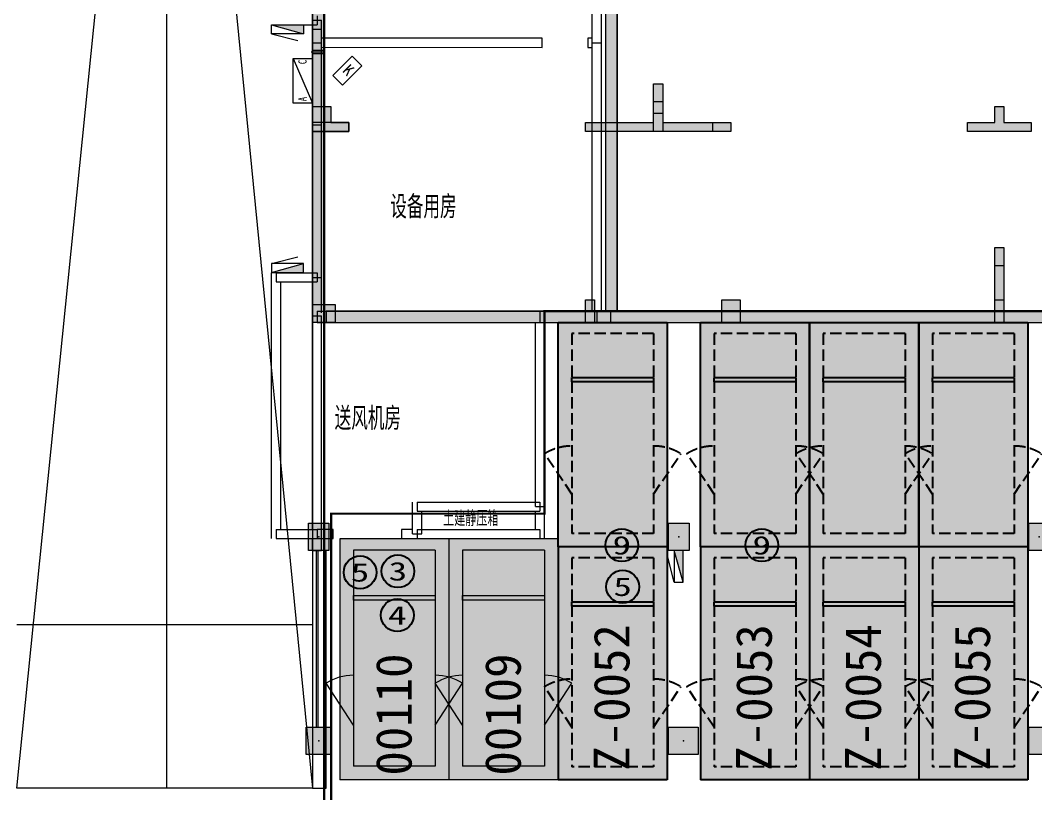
# Model space of a CAD drawing. Extents: x -264757 to 1033689, y 4049843 to 4347093.
# Drawn here: x -24865 to -2539, y 4234309 to 4251308 of the extents above; entities that cross this region are included whole.
import ezdxf
from ezdxf.enums import TextEntityAlignment as Align

# ---------------------------------------------------------------- set-up
doc = ezdxf.new("R2010")
doc.units = 0
doc.header["$LTSCALE"] = 1000
doc.header["$MEASUREMENT"] = 0
doc.linetypes.add('AX-01DK-PB01$1$A-001-车位参照B1$0$A-001-车位参照B1$0$A-001-车位参照B1$0$A-H4-001-基本图形$0$A-001-车位B1$0$DASH', pattern=[0.35, 0.25, -0.1])
doc.linetypes.add('DASH', pattern=[0.35, 0.25, -0.1])
for name, color, linetype in [('不利因素1-紧邻消火栓', 7, 'Continuous'), ('不利因素3-紧邻房间出入口', 7, 'Continuous'), ('不利因素4-紧邻行车坡道', 7, 'Continuous'), ('不利因素5-单面靠墙', 7, 'Continuous'), ('子母车位', 7, 'Continuous'), ('普通车位', 7, 'Continuous')]:
    doc.layers.add(name, color=color, linetype=linetype)
doc.layers.add('无关图层', color=8, linetype='Continuous', lineweight=0)
doc.layers.add('车位归属楼栋范围线', color=7, linetype='Continuous', true_color=0x19e6c7)
doc.styles.add('AX-01DK-PB01$0$AX-03-PP01-WALL$0$-黑体', font='simhei.ttf', dxfattribs={"width": 0.8})
doc.styles.add('AX-01DK-PB01$0$AX-03-PP01-WALL$0$DIM_FONT', font='simhei.ttf', dxfattribs={"width": 0.8})
doc.styles.add('AX-01DK-PB01$1$AX-001DK-01-PB01-02$0$Standard', font='gbenor.shx', dxfattribs={"bigfont": 'gbcbig.shx'})
doc.styles.add('AX-ACK-BIANH1$0$黑体', font='simhei.ttf')
doc.styles.add('SX-ACK-PB01-WNC-ALL$0$黑体', font='simhei.ttf')
doc.styles.add('黑体', font='simhei.ttf')
pattern_1 = [(50, (0.18, -50), (358.630091, -31.376067), [37.5, -412.5]), (355, (0.18, -50), (-69.375667, 376.096067), [30, -330]), (100.4514, (30.07, -52.6), (289.25469, 344.71977), [31.870095, -350.571056]), (46.1842, (0.2, 50), (533.620524, -82.759507), [56.25, -618.75]), (96.6356, (44.65, 43.1), (467.33135, 487.058935), [47.805144, -525.8565]), (351.1842, (0.2, 50), (467.33097, 487.0593), [45, -495]), (21, (50.18, 25), (298.453526, -201.309445), [37.5, -412.5]), (326, (50.18, 25), (121.657666, 362.575023), [30, -330]), (71.4514, (75.05, 8.23), (420.111314, 161.265248), [31.870095, -350.571056]), (37.5, (0.18, -49.99), (6.0799277, 166.446927), [0, -326, 0, -335, 0, -331.25]), (7.5, (0.18, -50), (131.534769, 197.205856), [0, -191, 0, -318.5, 0, -126.25]), (327.5, (-111.32, -49.99), (266.911218, -11.277436), [0, -125, 0, -390, 0, -517.5]), (317.5, (-161.32, -50), (291.593085, 50.052491), [0, -162.5, 0, -259, 0, -367.5]), (45, (0.18, -50), (-176.776695, 176.776695), [])]

# ---------------------------------------------------------------- blocks, each defined once
blk = doc.blocks.new('20200722.21175556')
at = {"layer": '不利因素1-紧邻消火栓', "true_color": 0x3c6a45}
h = blk.add_hatch(color=97, dxfattribs=at)
h.dxf.hatch_style = 1
edge = h.paths.add_edge_path()
edge.add_arc((360, 360), 360, 0, 360)
at = {"layer": '不利因素1-紧邻消火栓'}
blk.add_circle((360, 360), 360, dxfattribs=at)
at = {"layer": '不利因素1-紧邻消火栓', "style": '黑体', "width": 1.390625}
blk.add_text('9', height=407, dxfattribs=at).set_placement((156, 156), (564, 156), align=Align.FIT)
blk = doc.blocks.new('SX-ACK-PB01-WNC-ALL$0$20200722.21182536')
at = {"layer": '不利因素3-紧邻房间出入口', "true_color": 0xe4d218}
h = blk.add_hatch(color=52, dxfattribs=at)
h.dxf.hatch_style = 1
edge = h.paths.add_edge_path()
edge.add_arc((360, 360), 360, 0, 360)
at = {"layer": '不利因素3-紧邻房间出入口'}
blk.add_circle((360, 360), 360, dxfattribs=at)
at = {"layer": '不利因素3-紧邻房间出入口', "style": 'SX-ACK-PB01-WNC-ALL$0$黑体', "width": 1.390625}
blk.add_text('3', height=407, dxfattribs=at).set_placement((156, 156), (564, 156), align=Align.FIT)
blk = doc.blocks.new('20200722.21182971')
at = {"layer": '不利因素4-紧邻行车坡道', "true_color": 0x9591ce}
h = blk.add_hatch(color=193, dxfattribs=at)
h.dxf.hatch_style = 1
edge = h.paths.add_edge_path()
edge.add_arc((360, 360), 360, 0, 360)
at = {"layer": '不利因素4-紧邻行车坡道'}
blk.add_circle((360, 360), 360, dxfattribs=at)
at = {"layer": '不利因素4-紧邻行车坡道', "style": '黑体', "width": 1.390625}
blk.add_text('4', height=407, dxfattribs=at).set_placement((156, 156), (564, 156), align=Align.FIT)
blk = doc.blocks.new('SX-ACK-PB01-WNC-ALL$0$20200722.21183209')
at = {"layer": '不利因素5-单面靠墙', "true_color": 0x6d711d}
h = blk.add_hatch(color=66, dxfattribs=at)
h.dxf.hatch_style = 1
edge = h.paths.add_edge_path()
edge.add_arc((360, 360), 360, 0, 360)
at = {"layer": '不利因素5-单面靠墙'}
blk.add_circle((360, 360), 360, dxfattribs=at)
at = {"layer": '不利因素5-单面靠墙', "style": 'SX-ACK-PB01-WNC-ALL$0$黑体', "width": 1.390625}
blk.add_text('5', height=407, dxfattribs=at).set_placement((156, 156), (564, 156), align=Align.FIT)
blk = doc.blocks.new('SX-CK-PB001-WNC$1$20211103.13313578')
at = {"layer": '无关图层'}
h = blk.add_hatch(color=256, dxfattribs=at)
h.dxf.hatch_style = 1
h.paths.add_polyline_path([(0, 600), (450, 600), (450, 0), (0, 0)])
blk.add_lwpolyline([(0, 600), (450, 600), (450, 0), (0, 0)], close=True, dxfattribs=at)
blk.add_point((225, 300), dxfattribs=at)
blk = doc.blocks.new('PX-03CK-XHS$1$$TWTSYS$00000508')
at = {"layer": '无关图层'}
for p, q in [((-0.5, 0.5), (0.324, 1.224)), ((-0.5, 0.5), (-0.5, -0.5)), ((-0.5, -0.5), (0.5, 0.5)), ((0.5, 0.5), (-0.5, 0.5)), ((0.5, -0.5), (0.5, 0.5)), ((-0.5, -0.5), (0.5, -0.5))]:
    blk.add_line(p, q, dxfattribs=at)
blk.add_solid([(0.5, -0.5), (0.5, 0.5), (-0.5, -0.5)], dxfattribs=at)
blk = doc.blocks.new('A$C7e5eb487')
at = {"layer": '普通车位', "true_color": 0xf18f8e}
h = blk.add_hatch(color=11, dxfattribs=at)
h.dxf.hatch_style = 1
h.paths.add_polyline_path([(2400, 0), (2400, -5300), (0, -5300), (0, 0)])
blk = doc.blocks.new('A$C741380cb')
at = {"layer": '子母车位', "true_color": 0x0617f9}
h = blk.add_hatch(color=5, dxfattribs=at)
h.dxf.hatch_style = 1
h.paths.add_polyline_path([(2400, 0), (2400, -10400), (0, -10400), (0, 0)])
blk = doc.blocks.new('*E171')
at = {"layer": '子母车位', "rotation": 179.9996583709065}
blk.add_blockref('A$C741380cb', (332418, -488671), dxfattribs=at)
blk = doc.blocks.new('*E176')
at = {"layer": '子母车位', "rotation": 179.9996583709065}
blk.add_blockref('A$C741380cb', (332418, -488671), dxfattribs=at)
blk = doc.blocks.new('*E177')
at = {"layer": '子母车位', "rotation": 179.9996583709065}
blk.add_blockref('A$C741380cb', (332418, -488671), dxfattribs=at)
blk = doc.blocks.new('*E178')
at = {"layer": '子母车位', "rotation": 179.9996583709065}
blk.add_blockref('A$C741380cb', (332418, -488671), dxfattribs=at)

msp = doc.modelspace()

# ---------------------------------------------------------------- hatches: boundary and pattern name
at = {"layer": '无关图层'}
h = msp.add_hatch(dxfattribs=at)
h.set_pattern_fill('ARMORED', color=256, scale=100)
h.set_pattern_definition(pattern_1)
h.paths.add_polyline_path([(-18188.9, 4244664.1), (-18438.9, 4244664.1), (-18438.9, 4257164.1), (-18188.9, 4257164.1)])
h = msp.add_hatch(dxfattribs=at)
h.set_pattern_fill('ARMORED', color=256, scale=50)
h.set_pattern_definition([(50, (-1117697.94, 4112857.15), (358.63009, -31.37607), [37.5, -412.5]), (355, (-1117697.94, 4112857.15), (-69.37567, 376.09607), [30, -330]), (100.4514, (-1117668.05, 4112854.53), (289.25469, 344.71977), [31.8701, -350.57106]), (46.1842, (-1117697.94, 4112957.15), (533.62052, -82.7595), [56.25, -618.75]), (96.6356, (-1117653.47, 4112950.25), (467.33135, 487.05894), [47.80514, -525.8565]), (351.1842, (-1117697.94, 4112957.15), (467.33097, 487.0593), [45, -495]), (21, (-1117647.94, 4112932.15), (298.453526, -201.309445), [37.5, -412.5]), (326, (-1117647.94, 4112932.15), (121.65767, 362.57502), [30, -330]), (71.4514, (-1117623.06, 4112915.37), (420.11131, 161.26525), [31.8701, -350.57106]), (37.5, (-1117697.94, 4112857.15), (6.079928, 166.446927), [0, -326, 0, -335, 0, -331.25]), (7.5, (-1117697.94, 4112857.15), (131.53477, 197.205856), [0, -191, 0, -318.5, 0, -126.25]), (327.5, (-1117809.44, 4112857.15), (266.911218, -11.277436), [0, -125, 0, -390, 0, -517.5]), (317.5, (-1117859.44, 4112857.15), (291.593085, 50.05249), [0, -162.5, 0, -259, 0, -367.5]), (45, (-1117697.94, 4112857.15), (-176.776695, 176.776695), [])])
h.paths.add_polyline_path([(-18136.6, 4244664.1), (7461.1, 4244664.1), (7461.1, 4253114.1), (7461.1, 4256914.1), (17911.6, 4256914.1), (17911.6, 4257164.1), (7211.1, 4257164.1), (7211.1, 4253364.1), (7211.1, 4253374.8), (7211.1, 4244914.1), (-18136.6, 4244914.1)])
h = msp.add_hatch(dxfattribs=at)
h.set_pattern_fill('ARMORED', color=256, scale=100)
h.set_pattern_definition(pattern_1)
h.paths.add_polyline_path([(-4739.1, 4256914.1), (-4739.1, 4257164.1), (-7288.9, 4257164.1), (-7288.9, 4253364.1), (-11988.9, 4253364.1), (-11988.9, 4244914.1), (-11738.9, 4244914.1), (-11738.9, 4253114.1), (-7038.9, 4253114.1), (-7038.9, 4256914.1)])
h.paths.add_polyline_path([(-1639.5, 4257164.1), (-1639.5, 4256914.1), (7211.1, 4256914.1), (7211.1, 4257164.1)])
h.paths.add_polyline_path([(-2439.3, 4256914.1), (-2439.3, 4257164.1), (-4739.1, 4257164.1), (-4739.1, 4256914.1)])
for points in [[(-11872.5, 4244832.6), (-11739.1, 4244915.9), (-11739.1, 4253314.1), (-11989.1, 4253314.1), (-11989.1, 4244915.9)], [(-10938.9, 4249514.1), (-10938.9, 4249914.1), (-10738.9, 4249914.1), (-10738.9, 4249514.1)], [(-17638.9, 4248864.1), (-18438.9, 4248864.1), (-18438.9, 4249414.1), (-18038.9, 4249414.1), (-18038.9, 4249064.1), (-17638.9, 4249064.1)], [(-3238.9, 4249064.1), (-2638.9, 4249064.1), (-2638.9, 4248864.1), (-4038.9, 4248864.1), (-4038.9, 4249064.1), (-3438.9, 4249064.1), (-3438.9, 4249414.1), (-3238.9, 4249414.1)], [(-11738.9, 4248864.1), (-12438.9, 4248864.1), (-12438.9, 4249064.1), (-11738.9, 4249064.1)], [(-10938.9, 4249264.1), (-10738.9, 4249264.1), (-10738.9, 4248864.1), (-10938.9, 4248864.1)], [(-9638.9, 4249064.1), (-9238.9, 4249064.1), (-9238.9, 4248864.1), (-9638.9, 4248864.1)], [(-3438.9, 4246314.1), (-3238.9, 4246314.1), (-3238.9, 4245914.1), (-3438.9, 4245914.1)], [(-17938.9, 4244664.1), (-18438.9, 4244664.1), (-18438.9, 4245064.1), (-17938.9, 4245064.1)], [(-12438.6, 4245164.1), (-12238.6, 4245164.1), (-12238.6, 4244664.1), (-12438.6, 4244664.1)], [(-9438.9, 4245164.1), (-9038.9, 4245164.1), (-9038.9, 4244664.1), (-9438.9, 4244664.1)], [(-3438.9, 4245164.1), (-3238.9, 4245164.1), (-3238.9, 4244664.1), (-3438.9, 4244664.1)], [(-18339.5, 4244666.6), (-13439.7, 4244666.1), (-13439.7, 4244916.1), (-18339.5, 4244916.6)], [(-13439.7, 4244666.1), (-12189.1, 4244665.9), (-12189.1, 4244915.9), (-13439.7, 4244916.1)], [(-12189.1, 4244665.9), (-11889.1, 4244665.9), (-11889.1, 4244915.9), (-12189.1, 4244915.9)], [(-11889.1, 4244665.9), (7360.9, 4244663.8), (7360.9, 4244913.8), (-11889.1, 4244915.9)]]:
    msp.add_hatch(color=256, dxfattribs=at).paths.add_polyline_path(points)
h = msp.add_hatch(color=256, dxfattribs=at)
h.dxf.hatch_style = 1
h.paths.add_polyline_path([(-12438.9, 4249064.1), (-10938.9, 4249064.1), (-10938.9, 4249914.1), (-10738.9, 4249914.1), (-10738.9, 4249064.1), (-9238.9, 4249064.1), (-9238.9, 4248864.1), (-12438.9, 4248864.1)])
h = msp.add_hatch(color=256, dxfattribs=at)
h.dxf.hatch_style = 1
h.paths.add_polyline_path([(-4038.9, 4249064.1), (-3438.9, 4249064.1), (-3438.9, 4249414.1), (-3238.9, 4249414.1), (-3238.9, 4249064.1), (-2638.9, 4249064.1), (-2638.9, 4248864.1), (-4038.9, 4248864.1)])
h = msp.add_hatch(color=256, dxfattribs=at)
h.dxf.hatch_style = 1
h.paths.add_polyline_path([(-17638.9, 4249064.1), (-18438.9, 4249064.1), (-18438.9, 4248864.1), (-17638.9, 4248864.1)])
h = msp.add_hatch(color=256, dxfattribs=at)
h.dxf.hatch_style = 1
h.paths.add_polyline_path([(-3438.9, 4244864.1), (-3438.9, 4246314.1), (-3238.9, 4246314.1), (-3238.9, 4244864.1), (-3238.9, 4244664.1), (-3438.9, 4244664.1)])
h = msp.add_hatch(color=256, dxfattribs=at)
h.dxf.hatch_style = 1
h.paths.add_polyline_path([(-18579.6, 4235768.2), (-18029.6, 4235768.2), (-18029.6, 4235168.2), (-18579.6, 4235168.2)])
h = msp.add_hatch(color=256, dxfattribs=at)
h.dxf.hatch_style = 1
h.paths.add_polyline_path([(-10609.6, 4235768), (-9959.6, 4235768), (-9959.6, 4235168), (-10609.6, 4235168)])
h = msp.add_hatch(color=256, dxfattribs=at)
h.dxf.hatch_style = 1
h.paths.add_polyline_path([(-2689.6, 4235768), (-2139.6, 4235768), (-2139.6, 4235168), (-2689.6, 4235168)])

# ---------------------------------------------------------------- linework, layer by layer
at = {"layer": '子母车位', "color": 83}
for p, q in [((-13039.7, 4244664.6, 0), (-10639.7, 4244664.6, 0)), ((-13039.7, 4239735.6, 0), (-13039.7, 4244664.6, 0)), ((-10639.7, 4244664.6, 0), (-10639.7, 4239735.6, 0)), ((-9910.7, 4239735.4), (-9910.6, 4244664.4)), ((-9910.6, 4244664.4), (-7510.6, 4244664.4)), ((-7510.6, 4244664.4), (-7510.7, 4239735.4)), ((-7510.7, 4239735.4), (-7510.6, 4244664.4)), ((-7510.6, 4244664.4), (-5110.6, 4244664.4)), ((-5110.6, 4244664.4), (-5110.7, 4239735.4)), ((-5110.7, 4239735.4, 0), (-5110.6, 4244664.4, 0)), ((-5110.6, 4244664.4, 0), (-2710.6, 4244664.4, 0)), ((-2710.6, 4244664.4, 0), (-2710.7, 4239735.4, 0)), ((-13039.7, 4239735.6, 0), (-13039.7, 4234613.3, 0)), ((-10639.7, 4239735.6, 0), (-13039.7, 4239735.6, 0)), ((-10639.7, 4239735.6, 0), (-13039.7, 4239735.6, 0)), ((-10639.7, 4239735.6, 0), (-10639.7, 4234613.3, 0)), ((-9910.7, 4239735.4, 0), (-9910.7, 4234613.1)), ((-7510.7, 4239735.4, 0), (-9910.7, 4239735.4, 0)), ((-7510.7, 4239735.4), (-9910.7, 4239735.4)), ((-7510.7, 4239735.4, 0), (-7510.7, 4234613.1)), ((-7510.7, 4239735.4, 0), (-7510.7, 4234613.1)), ((-5110.7, 4239735.4, 0), (-7510.7, 4239735.4, 0)), ((-5110.7, 4239735.4), (-7510.7, 4239735.4)), ((-5110.7, 4239735.4, 0), (-5110.7, 4234613.1)), ((-5110.7, 4239735.4, 0), (-5110.7, 4234613.1, 0)), ((-2710.7, 4239735.4, 0), (-5110.7, 4239735.4, 0)), ((-2710.7, 4239735.4, 0), (-5110.7, 4239735.4, 0)), ((-2710.7, 4239735.4, 0), (-2710.7, 4234613.1, 0)), ((-10639.7, 4234613.3, 0), (-13039.7, 4234613.3, 0)), ((-7510.7, 4234613.1), (-9910.7, 4234613.1)), ((-5110.7, 4234613.1), (-7510.7, 4234613.1)), ((-2710.7, 4234613.1, 0), (-5110.7, 4234613.1, 0))]:
    msp.add_line(p, q, dxfattribs=at)
at = {"layer": '子母车位', "color": 8, "linetype": 'AX-01DK-PB01$1$A-001-车位参照B1$0$A-001-车位参照B1$0$A-001-车位参照B1$0$A-H4-001-基本图形$0$A-001-车位B1$0$DASH'}
for p, q in [((-10939.7, 4244423, 0), (-12739.7, 4244423, 0)), ((-12739.7, 4244423, 0), (-12739.7, 4240025.5)), ((-10939.7, 4244423, 0), (-10939.7, 4240025.5)), ((-7810.6, 4244422.8), (-9610.6, 4244422.8)), ((-9610.6, 4244422.8), (-9610.6, 4240025.3, 0)), ((-7810.6, 4244422.8), (-7810.6, 4240025.3, 0)), ((-5410.6, 4244422.8), (-7210.6, 4244422.8)), ((-7210.6, 4244422.8), (-7210.6, 4240025.3, 0)), ((-5410.6, 4244422.8), (-5410.6, 4240025.3, 0)), ((-3010.6, 4244422.8, 0), (-4810.6, 4244422.8, 0)), ((-4810.6, 4244422.8, 0), (-4810.6, 4240025.3)), ((-3010.6, 4244422.8, 0), (-3010.6, 4240025.3)), ((-10939.7, 4240025.5), (-12739.7, 4240025.5)), ((-7810.6, 4240025.3, 0), (-9610.6, 4240025.3, 0)), ((-5410.6, 4240025.3, 0), (-7210.6, 4240025.3, 0)), ((-3010.6, 4240025.3), (-4810.6, 4240025.3)), ((-10939.7, 4239494, 0), (-12739.7, 4239494, 0)), ((-12739.7, 4239494, 0), (-12739.7, 4234903.3, 0)), ((-10939.7, 4239494, 0), (-10939.7, 4234903.3, 0)), ((-7810.7, 4239493.8, 0), (-9610.7, 4239493.8, 0)), ((-9610.7, 4239493.8, 0), (-9610.7, 4234903)), ((-7810.7, 4239493.8, 0), (-7810.7, 4234903)), ((-5410.7, 4239493.8, 0), (-7210.7, 4239493.8, 0)), ((-7210.7, 4239493.8, 0), (-7210.7, 4234903)), ((-5410.7, 4239493.8, 0), (-5410.7, 4234903)), ((-3010.7, 4239493.8, 0), (-4810.7, 4239493.8, 0)), ((-4810.7, 4239493.8, 0), (-4810.7, 4234903, 0)), ((-3010.7, 4239493.8, 0), (-3010.7, 4234903, 0)), ((-10939.7, 4234903.3, 0), (-12739.7, 4234903.3, 0)), ((-7810.7, 4234903), (-9610.7, 4234903)), ((-5410.7, 4234903), (-7210.7, 4234903)), ((-3010.7, 4234903, 0), (-4810.7, 4234903, 0))]:
    msp.add_line(p, q, dxfattribs=at)
at = {"layer": '子母车位'}
for p, q in [((-12739.7, 4243456.5, 0), (-10939.7, 4243456.5, 0)), ((-12739.7, 4243359.9, 0), (-12739.7, 4243456.5, 0)), ((-10939.7, 4243359.9, 0), (-12739.7, 4243359.9, 0)), ((-10939.7, 4243456.5, 0), (-10939.7, 4243359.9, 0)), ((-9610.6, 4243456.3), (-7810.6, 4243456.3)), ((-9610.6, 4243359.6), (-9610.6, 4243456.3)), ((-7810.6, 4243359.6), (-9610.6, 4243359.6)), ((-7810.6, 4243456.3), (-7810.6, 4243359.6)), ((-7210.6, 4243456.3), (-5410.6, 4243456.3)), ((-7210.6, 4243359.6), (-7210.6, 4243456.3)), ((-5410.6, 4243359.6), (-7210.6, 4243359.6)), ((-5410.6, 4243456.3), (-5410.6, 4243359.6)), ((-4810.6, 4243456.3, 0), (-3010.6, 4243456.3, 0)), ((-4810.6, 4243359.6, 0), (-4810.6, 4243456.3, 0)), ((-3010.6, 4243359.6, 0), (-4810.6, 4243359.6, 0)), ((-3010.6, 4243456.3, 0), (-3010.6, 4243359.6, 0)), ((-12739.7, 4238527.5, 0), (-10939.7, 4238527.5, 0)), ((-12739.7, 4238430.9, 0), (-12739.7, 4238527.5, 0)), ((-10939.7, 4238430.9, 0), (-12739.7, 4238430.9, 0)), ((-10939.7, 4238527.5, 0), (-10939.7, 4238430.9, 0)), ((-9610.7, 4238527.3, 0), (-7810.7, 4238527.3, 0)), ((-9610.7, 4238430.7, 0), (-9610.7, 4238527.3, 0)), ((-7810.7, 4238430.7, 0), (-9610.7, 4238430.7, 0)), ((-7810.7, 4238527.3, 0), (-7810.7, 4238430.7, 0)), ((-7210.7, 4238527.3, 0), (-5410.7, 4238527.3, 0)), ((-7210.7, 4238430.7, 0), (-7210.7, 4238527.3, 0)), ((-5410.7, 4238430.7, 0), (-7210.7, 4238430.7, 0)), ((-5410.7, 4238527.3, 0), (-5410.7, 4238430.7, 0)), ((-4810.7, 4238527.3, 0), (-3010.7, 4238527.3, 0)), ((-4810.7, 4238430.7, 0), (-4810.7, 4238527.3, 0)), ((-3010.7, 4238430.7, 0), (-4810.7, 4238430.7, 0)), ((-3010.7, 4238527.3, 0), (-3010.7, 4238430.7, 0))]:
    msp.add_line(p, q, dxfattribs=at)
at = {"layer": '子母车位', "linetype": 'AX-01DK-PB01$1$A-001-车位参照B1$0$A-001-车位参照B1$0$A-001-车位参照B1$0$A-H4-001-基本图形$0$A-001-车位B1$0$DASH'}
for p, q in [((-12739.7, 4240895.4, 0), (-13339.7, 4241786.4, 0)), ((-10939.7, 4240895.4, 0), (-10339.7, 4241786.4, 0)), ((-9610.6, 4240895.1), (-10210.6, 4241786.2)), ((-7810.6, 4240895.1), (-7210.6, 4241786.2)), ((-7210.6, 4240895.1), (-7810.6, 4241786.2)), ((-5410.6, 4240895.1), (-4810.6, 4241786.2)), ((-4810.6, 4240895.1, 0), (-5410.6, 4241786.2, 0)), ((-3010.6, 4240895.1, 0), (-2410.6, 4241786.2, 0)), ((-12739.7, 4235773.1, 0), (-13339.7, 4236664.1, 0)), ((-10939.7, 4235773.1, 0), (-10339.7, 4236664.1, 0)), ((-9610.7, 4235772.9, 0), (-10210.7, 4236663.9, 0)), ((-7810.7, 4235772.9, 0), (-7210.7, 4236663.9, 0)), ((-7210.7, 4235772.9, 0), (-7810.7, 4236663.9, 0)), ((-5410.7, 4235772.9, 0), (-4810.7, 4236663.9, 0)), ((-4810.7, 4235772.9, 0), (-5410.7, 4236663.9, 0)), ((-3010.7, 4235772.9, 0), (-2410.7, 4236663.9, 0))]:
    msp.add_line(p, q, dxfattribs=at)
at = {"layer": '子母车位', "linetype": 'AX-01DK-PB01$1$A-001-车位参照B1$0$A-001-车位参照B1$0$A-001-车位参照B1$0$A-H4-001-基本图形$0$A-001-车位B1$0$DASH', "extrusion": (0, 0, -1)}
for centre, start_param, end_param in [((-12739.7, 4240895.4), 0.993859, 1.5707904), ((-10939.7, 4240895.4), 1.5707904, 2.1477217), ((-9610.6, 4240895.1, 0), 0.993859, 1.5707904), ((-7810.6, 4240895.1, 0), 1.5707904, 2.1477217), ((-7210.6, 4240895.1, 0), 0.993859, 1.5707904), ((-5410.6, 4240895.1, 0), 1.5707904, 2.1477217), ((-4810.6, 4240895.1), 0.993859, 1.5707904), ((-3010.6, 4240895.1), 1.5707904, 2.1477217), ((-12739.7, 4235773.1, 0), 0.993859, 1.5707904), ((-10939.7, 4235773.1, 0), 1.5707904, 2.1477217), ((-9610.7, 4235772.9), 0.993859, 1.5707904), ((-7810.7, 4235772.9), 1.5707904, 2.1477217), ((-7210.7, 4235772.9), 0.993859, 1.5707904), ((-5410.7, 4235772.9), 1.5707904, 2.1477217), ((-4810.7, 4235772.9, 0), 0.993859, 1.5707904), ((-3010.7, 4235772.9, 0), 1.5707904, 2.1477217)]:
    msp.add_ellipse(centre, major_axis=(-1100, 0), ratio=0.9664685, start_param=start_param, end_param=end_param, dxfattribs=at)
at = {"layer": '无关图层'}
for p, q in [((-24939.2, 4234431.7), (-21643.1, 4267038)), ((-21643.1, 4234431.7), (-21643.1, 4267038, 0)), ((-21643.1, 4267038), (-18439.2, 4234431.7)), ((-18439.1, 4267037.2), (-18440.1, 4234430.8)), ((-11989.1, 4244915.9), (-11989.1, 4253314.1)), ((-11739.1, 4244915.9), (-11739.1, 4253314.1)), ((-12289.1, 4250813.1), (-12289.1, 4253264.1)), ((-12089.1, 4250813.1), (-12089.1, 4253264.1)), ((-18439.5, 4251308), (-18239.5, 4251308.4)), ((-18439.1, 4251115.5), (-18439.5, 4251308)), ((-18339.3, 4251408.2), (-18339.4, 4251208.2)), ((-18239.1, 4251115.9), (-18239.5, 4251308.4)), ((-18239.4, 4251115.7), (-18239.3, 4251308.2)), ((-19339.6, 4251208.5), (-18339.4, 4251208.2)), ((-18439.4, 4251115.8), (-18439.4, 4251208.2)), ((-18439.1, 4251115.5), (-18239.1, 4251115.9)), ((-18439.1, 4251115.7), (-18239.1, 4251115.8)), ((-18439.1, 4250815.7), (-18439.1, 4251115.7)), ((-18239.1, 4250815.8), (-18239.1, 4251115.8)), ((-13389.1, 4250913.6), (-18239.1, 4250915.7)), ((-13389.2, 4250713.6), (-13389.1, 4250913.6)), ((-12389.1, 4250913.1), (-12389.2, 4250713.1)), ((-12289.1, 4250913.1), (-12389.1, 4250913.1)), ((-18439.6, 4249014.1), (-18439.5, 4250815.7)), ((-18439.5, 4250815.7), (-18239.5, 4250815.7)), ((-18439.4, 4249014.1), (-18439.4, 4250815.7)), ((-18439.4, 4250815.7), (-18239.4, 4250815.7)), ((-18438.7, 4250655.7), (-18188.7, 4250655.7)), ((-18239.6, 4249014.1), (-18239.5, 4250815.7)), ((-18239.4, 4249014.1), (-18239.4, 4250815.7)), ((-18239.4, 4250715.7), (-13389.2, 4250713.6)), ((-12389.2, 4250713.1), (-12289.1, 4250713.1)), ((-12289.1, 4250813.1), (-12089.1, 4250813.1)), ((-12289.1, 4244915.9), (-12289.1, 4250813.1)), ((-12289.1, 4250813.1), (-12089.1, 4250813.1)), ((-12089.1, 4244915.9), (-12089.1, 4250813.1)), ((-18868.7, 4250469.1), (-18438.7, 4249489.1)), ((-18468.7, 4250615.7), (-18158.7, 4250615.7)), ((-18438.7, 4250575.7), (-18188.7, 4250575.7)), ((-18439.6, 4245657.6), (-18439.6, 4249014.1)), ((-18439.6, 4249014.1), (-18239.6, 4249014.1)), ((-18439.4, 4245657.6), (-18439.4, 4249014.1)), ((-18439.4, 4249014.1), (-18239.4, 4249014.1)), ((-18239.6, 4245657.6), (-18239.6, 4249014.1)), ((-18239.4, 4245657.6), (-18239.4, 4249014.1)), ((-19339.7, 4239918.3), (-19339.6, 4245757.6)), ((-19239.6, 4245757.6), (-18339.4, 4245757.6)), ((-19239.6, 4245757.6), (-19239.6, 4245557.6)), ((-18339.4, 4245757.6), (-18339.4, 4245557.6)), ((-19239.6, 4245557.6), (-18339.4, 4245557.6)), ((-19139.7, 4240118.3), (-19139.6, 4245557.6)), ((-18439.6, 4244916.6), (-18439.6, 4245657.6)), ((-18439.6, 4245657.6), (-18239.6, 4245657.6)), ((-18439.6, 4245657.6), (-18239.6, 4245657.6)), ((-18439.5, 4244880.1), (-18439.4, 4245657.6)), ((-18239.6, 4244916.6), (-18239.6, 4245657.6)), ((-18239.5, 4244880.1), (-18239.4, 4245657.6)), ((-18339.5, 4244916.6), (-13439.7, 4244916.1)), ((-18339.5, 4244916.6), (-18339.5, 4244666.6)), ((-13439.7, 4244916.1), (-12189.1, 4244915.9)), ((-13439.7, 4244916.1), (-13439.7, 4244666.1)), ((-12189.1, 4244915.9), (-11889.1, 4244915.9)), ((-12189.1, 4244915.9), (-12189.1, 4244665.9)), ((-12189.1, 4244915.9), (-12189.1, 4244665.9)), ((-11889.1, 4244915.9), (7360.9, 4244913.8)), ((-11889.1, 4244915.9), (-11889.1, 4244665.9)), ((-18439.7, 4240118.3), (-18439.6, 4244813.4)), ((-18439.6, 4244813.4), (-18239.6, 4244813.4)), ((-18339.5, 4244666.6), (-13439.7, 4244666.1)), ((-18239.7, 4239918.3), (-18239.6, 4244813.4)), ((-13539.7, 4240618.2), (-13539.7, 4244666.1)), ((-13439.7, 4244666.1), (-12189.1, 4244665.9)), ((-13339.7, 4240618.2), (-13339.7, 4244666.1)), ((-12189.1, 4244665.9), (-11889.1, 4244665.9)), ((-11889.1, 4244665.9), (7360.9, 4244663.8)), ((-16239.7, 4240018.3), (-16239.7, 4240718.2)), ((-16139.7, 4240718.2), (-13439.7, 4240718.2)), ((-16139.7, 4240718.2), (-16139.7, 4240518.2)), ((-13539.7, 4240618.2), (-13339.7, 4240618.2)), ((-13439.7, 4240718.2), (-13439.7, 4240518.2)), ((-13339.7, 4239918.3), (-13339.7, 4240618.2)), ((-16139.7, 4240518.2), (-13439.7, 4240518.2)), ((-16039.7, 4240018.3), (-16039.7, 4240518.2)), ((-13539.7, 4240118.3), (-13539.7, 4240518.2)), ((-19239.7, 4240118.3), (-18339.7, 4240118.3)), ((-19239.7, 4240118.3), (-19239.7, 4239918.3)), ((-19239.7, 4239918.3), (-18339.7, 4239918.3)), ((-18439.7, 4239657.4), (-18439.7, 4239918.3)), ((-18339.7, 4240118.3), (-18339.7, 4239918.3)), ((-17983.3, 4240118.3), (-18339.7, 4240118.3)), ((-18339.7, 4240118.3), (-18339.7, 4239918.3)), ((-18339.7, 4239918.3), (-17983.3, 4239918.3)), ((-18239.7, 4239657.4), (-18239.7, 4239918.3)), ((-17983.3, 4239918.3), (-17983.3, 4240118.3)), ((-17839.6, 4239913.3, 0), (-17839.6, 4234613.3, 0)), ((-15439.6, 4239913.3, 0), (-17839.6, 4239913.3, 0)), ((-16239.7, 4240118.3), (-16483.3, 4240118.3)), ((-16483.3, 4240118.3), (-16483.3, 4239918.3)), ((-16483.3, 4239918.3), (-16139.7, 4239918.3)), ((-16239.7, 4240018.3), (-16039.7, 4240018.3)), ((-16139.7, 4240118.3), (-13439.7, 4240118.3)), ((-16139.7, 4240118.3), (-16139.7, 4239918.3)), ((-16139.7, 4239918.3), (-13439.7, 4239918.3)), ((-15439.6, 4239913.3, 0), (-15439.6, 4234613.3, 0)), ((-15439.6, 4239913.3, 0), (-15439.6, 4234613.3, 0)), ((-13039.6, 4239913.3, 0), (-15439.6, 4239913.3, 0)), ((-13439.7, 4240118.3), (-13439.7, 4239918.3)), ((-13039.6, 4239913.3, 0), (-13039.6, 4234613.3, 0)), ((-18439.7, 4239657.4), (-18239.7, 4239657.4)), ((-18439.1, 4239658.2), (-18438.9, 4234431.7)), ((-18139, 4239658.2), (-18439.1, 4239658.2)), ((-18363.1, 4239657.4), (-18363.2, 4235768.2)), ((-18313, 4239657.4), (-18363.1, 4239657.4)), ((-18313.2, 4235768.2), (-18313, 4239657.4)), ((-18138.9, 4234431.7), (-18139, 4239658.2)), ((-15739.6, 4239663.3, 0), (-17539.6, 4239663.3, 0)), ((-17539.6, 4239663.3, 0), (-17539.6, 4234913.3, 0)), ((-15739.6, 4239663.3, 0), (-15739.6, 4234913.3, 0)), ((-13339.6, 4239663.3, 0), (-15139.6, 4239663.3, 0)), ((-15139.6, 4239663.3, 0), (-15139.6, 4234913.3, 0)), ((-13339.6, 4239663.3, 0), (-13339.6, 4234913.3, 0)), ((-17539.6, 4238663.3, 0), (-15739.6, 4238663.3, 0)), ((-17539.6, 4238563.3, 0), (-17539.6, 4238663.3, 0)), ((-15739.6, 4238663.3, 0), (-15739.6, 4238563.3, 0)), ((-15139.6, 4238663.3, 0), (-13339.6, 4238663.3, 0)), ((-15139.6, 4238563.3, 0), (-15139.6, 4238663.3, 0)), ((-13339.6, 4238663.3, 0), (-13339.6, 4238563.3, 0)), ((-15739.6, 4238563.3, 0), (-17539.6, 4238563.3, 0)), ((-13339.6, 4238563.3, 0), (-15139.6, 4238563.3, 0)), ((-24939.2, 4238031.7), (-18439.2, 4238031.7)), ((-17539.6, 4235813.3, 0), (-18139.6, 4236735.3, 0)), ((-15739.6, 4235813.3, 0), (-15139.6, 4236735.3, 0)), ((-15139.6, 4235813.3, 0), (-15739.6, 4236735.3, 0)), ((-13339.6, 4235813.3, 0), (-12739.6, 4236735.3, 0)), ((-18363.2, 4235768.2), (-18313.2, 4235768.2)), ((-15739.6, 4234913.3, 0), (-17539.6, 4234913.3, 0)), ((-13339.6, 4234913.3, 0), (-15139.6, 4234913.3, 0)), ((-15439.6, 4234613.3, 0), (-17839.6, 4234613.3, 0)), ((-13039.6, 4234613.3, 0), (-15439.6, 4234613.3, 0)), ((-18440.1, 4234430.8), (-24940.2, 4234430.8)), ((-18438.9, 4234431.7), (-18138.9, 4234431.7))]:
    msp.add_line(p, q, dxfattribs=at)
at = {"layer": '无关图层', "ltscale": 0.5}
for p, q in [((-18438.7, 4250575.7), (-18438.7, 4250655.7)), ((-18188.7, 4250575.7), (-18188.7, 4250655.7))]:
    msp.add_line(p, q, dxfattribs=at)
at = {"layer": '无关图层'}
for points in [[(-18188.9, 4244664.1), (-18438.9, 4244664.1), (-18438.9, 4257164.1), (-18188.9, 4257164.1)], [(-18136.6, 4244664.1), (7461.1, 4244664.1), (7461.1, 4253114.1), (7461.1, 4253114.1), (7461.1, 4256914.1), (17911.6, 4256914.1), (17911.6, 4257164.1), (7211.1, 4257164.1), (7211.1, 4253364.1), (7211.1, 4253374.8), (7211.1, 4244914.1), (-18136.6, 4244914.1)], [(-11988.9, 4244914.1), (-11988.9, 4253364.1), (-7288.9, 4253364.1), (-7288.9, 4257164.1), (7211.1, 4257164.1), (7211.1, 4256914.1), (-7038.9, 4256914.1), (-7038.9, 4253114.1), (-11738.9, 4253114.1), (-11738.9, 4249964.7), (-11738.9, 4244914.1)], [(-18438.7, 4249489.1), (-18868.7, 4249489.1), (-18868.7, 4250469.1), (-18438.7, 4250469.1)], [(-12438.9, 4249064.1), (-10938.9, 4249064.1), (-10938.9, 4249914.1), (-10738.9, 4249914.1), (-10738.9, 4249064.1), (-9238.9, 4249064.1), (-9238.9, 4248864.1), (-12438.9, 4248864.1)], [(-10938.9, 4249514.1), (-10938.9, 4249914.1), (-10738.9, 4249914.1), (-10738.9, 4249514.1)], [(-17638.9, 4248864.1), (-18438.9, 4248864.1), (-18438.9, 4249414.1), (-18038.9, 4249414.1), (-18038.9, 4249064.1), (-17638.9, 4249064.1)], [(-4038.9, 4249064.1), (-3438.9, 4249064.1), (-3438.9, 4249414.1), (-3238.9, 4249414.1), (-3238.9, 4249064.1), (-2638.9, 4249064.1), (-2638.9, 4248864.1), (-4038.9, 4248864.1)], [(-3238.9, 4249064.1), (-2638.9, 4249064.1), (-2638.9, 4248864.1), (-4038.9, 4248864.1), (-4038.9, 4249064.1), (-3438.9, 4249064.1), (-3438.9, 4249414.1), (-3238.9, 4249414.1)], [(-17638.9, 4249064.1), (-18438.9, 4249064.1), (-18438.9, 4248864.1), (-17638.9, 4248864.1)], [(-11738.9, 4248864.1), (-12438.9, 4248864.1), (-12438.9, 4249064.1), (-11738.9, 4249064.1)], [(-10938.9, 4249264.1), (-10738.9, 4249264.1), (-10738.9, 4248864.1), (-10938.9, 4248864.1)], [(-9638.9, 4249064.1), (-9238.9, 4249064.1), (-9238.9, 4248864.1), (-9638.9, 4248864.1)], [(-3438.9, 4244864.1), (-3438.9, 4244864.1), (-3438.9, 4246314.1), (-3238.9, 4246314.1), (-3238.9, 4244864.1), (-3238.9, 4244864.1), (-3238.9, 4244664.1), (-3438.9, 4244664.1)], [(-3438.9, 4246314.1), (-3238.9, 4246314.1), (-3238.9, 4245914.1), (-3438.9, 4245914.1)], [(-17938.9, 4244664.1), (-18438.9, 4244664.1), (-18438.9, 4245064.1), (-17938.9, 4245064.1)], [(-12438.6, 4245164.1), (-12238.6, 4245164.1), (-12238.6, 4244664.1), (-12438.6, 4244664.1)], [(-9438.9, 4245164.1), (-9038.9, 4245164.1), (-9038.9, 4244664.1), (-9438.9, 4244664.1)], [(-3438.9, 4245164.1), (-3238.9, 4245164.1), (-3238.9, 4244664.1), (-3438.9, 4244664.1)], [(-18579.6, 4235768.2), (-18029.6, 4235768.2), (-18029.6, 4235168.2), (-18579.6, 4235168.2)], [(-10609.6, 4235768), (-9959.6, 4235768), (-9959.6, 4235168), (-10609.6, 4235168)], [(-2689.6, 4235768), (-2139.6, 4235768), (-2139.6, 4235168), (-2689.6, 4235168)]]:
    msp.add_lwpolyline(points, close=True, dxfattribs=at)
at = {"layer": '无关图层', "ltscale": 10}
msp.add_lwpolyline([(-17779, 4249882.3), (-17991.1, 4250094.4), (-17566.8, 4250518.7), (-17354.7, 4250306.5)], close=True, dxfattribs=at)
at = {"layer": '无关图层'}
for centre, major_axis, start_param, end_param in [((-17539.6, 4235813.3, 0), (-271.6, 1065.9), -0.2495268, 0.3274045), ((-15739.6, 4235813.3, 0), (363.8, 1038.1), -0.2398374, 0.3370939), ((-15139.6, 4235813.3, 0), (-271.5, 1066), -0.2493758, 0.3275556), ((-13339.6, 4235813.3, 0), (363.8, 1038.1), -0.2398374, 0.3370939)]:
    msp.add_ellipse(centre, major_axis=major_axis, ratio=1, start_param=start_param, end_param=end_param, dxfattribs=at)
for p in [(-18304.6, 4235468.2), (-10284.6, 4235468)]:
    msp.add_point(p, dxfattribs=at)
at = {"layer": '车位归属楼栋范围线', "linetype": 'DASH', "ltscale": 5, "const_width": 50}
msp.add_lwpolyline([(-18934.2, 4283696.7), (-18934.2, 4267370.4), (-18181.1, 4267370.4), (-18181.1, 4229191), (-15769.4, 4229191), (-15769.9, 4223558), (5358.1, 4223558), (5358.1, 4244664.1), (26760.9, 4244664.1), (26760.9, 4251464.1), (27460.9, 4251464.1), (27460.9, 4252764.1), (26760.9, 4252764.1), (26760.9, 4256479.6), (35013.3, 4256479.6), (35013.3, 4279146.3)], dxfattribs=at)
at = {"layer": '车位归属楼栋范围线', "linetype": 'DASH', "ltscale": 5}
msp.add_lwpolyline([(-22049.6, 4211308, 50, 50, 0), (23147.4, 4211308, 50, 50, 0), (23147.6, 4218108, 50, 50, 0), (23847.6, 4218108, 50, 50, 0), (23847.6, 4219408, 50, 50, 0), (23147.6, 4219408, 50, 50, 0), (23147.6, 4225008, 50, 50, 0), (19047.4, 4225008, 50, 50, 0), (19047.4, 4223808, 50, 50, 0), (16997.4, 4223808, 50, 50, 0), (16997.4, 4226188, 50, 50, 0), (14047.2, 4226188, 50, 50, 0), (14047.2, 4223808, 50, 50, 0), (12047.6, 4223808, 50, 50, 0), (12047.6, 4225008, 50, 50, 0), (5655.4, 4225008.1, 50, 50, 0), (5655.4, 4244914.1, 50, 50, 0), (-13339.7, 4244914.1, 50, 50, 0), (-13339.7, 4240463.8, 50, 50, 0), (-18028.6, 4240463.8, 50, 50, 0), (-18028.6, 4233340, 50, 50, 0), (-28653.9, 4233340, 50, 50, 0)], format="xyseb", dxfattribs=at)

# ---------------------------------------------------------------- block references
at = {"layer": '子母车位', "extrusion": (0, 0, -1), "xscale": 1.000000693082614, "yscale": 0.9664691433954647, "zscale": -1, "rotation": 0.0003416290934619812}
for name, p in [('*E171', (-319381.4, 4706896.8, 0)), ('*E176', (-322510.5, 4706896.6)), ('*E177', (-324910.5, 4706896.6)), ('*E178', (-327310.5, 4706896.6, 0))]:
    msp.add_blockref(name, p, dxfattribs=at)
at = {"layer": '无关图层', "xscale": 700, "zscale": 700}
for p, yscale in [((-18989.6, 4251108.5), -200), ((-18988.6, 4245862.6), 200)]:
    msp.add_blockref('PX-03CK-XHS$1$$TWTSYS$00000508', p, dxfattribs=dict(at, yscale=yscale))
at = {"layer": '无关图层'}
for name, p in [('SX-CK-PB001-WNC$1$20211103.13313578', (-18529.6, 4239658.2)), ('20200722.21175556', (-11998.3, 4239410.2, 0)), ('SX-CK-PB001-WNC$1$20211103.13313578', (-10609.6, 4239658.2)), ('20200722.21175556', (-8921.8, 4239410.2, 0)), ('SX-CK-PB001-WNC$1$20211103.13313578', (-2689.6, 4239658.2)), ('SX-ACK-PB01-WNC-ALL$0$20200722.21183209', (-17754.1, 4238814.6, 0)), ('SX-ACK-PB01-WNC-ALL$0$20200722.21182536', (-16921.9, 4238838.4, 0)), ('SX-ACK-PB01-WNC-ALL$0$20200722.21183209', (-11980.7, 4238498.8, 0)), ('20200722.21182971', (-16935.3, 4237871.7, 0))]:
    msp.add_blockref(name, p, dxfattribs=at)
at = {"layer": '无关图层', "xscale": 700, "yscale": 200, "zscale": 700, "rotation": 89.99999999999999}
msp.add_blockref('PX-03CK-XHS$1$$TWTSYS$00000508', (-10387.6, 4239308.2), dxfattribs=at)
at = {"layer": '普通车位', "extrusion": (0, 0, -1), "zscale": -0.9999999999999998, "rotation": 180}
for p in [(17839.6, 4234613.3, 0), (15439.6, 4234613.3, 0)]:
    msp.add_blockref('A$C7e5eb487', p, dxfattribs=at)

# ---------------------------------------------------------------- texts
at = {"layer": '无关图层', "style": 'AX-01DK-PB01$0$AX-03-PP01-WALL$0$DIM_FONT', "width": 0.8}
for s, p in [('C', (-18570.4, 4250344)), ('A', (-18570.9, 4249527.5))]:
    msp.add_text(s, height=180, rotation=90, dxfattribs=at).set_placement(p)
at = {"layer": '无关图层', "ltscale": 10, "style": 'AX-01DK-PB01$0$AX-03-PP01-WALL$0$-黑体'}
msp.add_text('K', height=250, rotation=315.00023, dxfattribs=at).set_placement((-17797.8, 4250189.1))
at = {"layer": '无关图层', "style": 'AX-01DK-PB01$1$AX-001DK-01-PB01-02$0$Standard'}
for s, height, p in [('设备用房', 506.38, (-16730.1, 4246954)), ('送风机房', 506.38, (-17952.5, 4242303.3)), ('土建静压箱', 337.59, (-15567.1, 4240190.5))]:
    msp.add_text(s, height=height, dxfattribs=at).set_placement(p)
at = {"layer": '无关图层', "style": 'AX-ACK-BIANH1$0$黑体'}
for s, p in [('Z-0052', (-11470.4, 4234815, 0)), ('Z-0053', (-8341.4, 4234814.8, 0)), ('Z-0054', (-5941.3, 4234814.8, 0)), ('Z-0055', (-3541.4, 4234814.8, 0)), ('00110', (-16260.5, 4234707.8, 0)), ('00109', (-13860.5, 4234707.8, 0))]:
    msp.add_text(s, height=788.61, rotation=90, dxfattribs=at).set_placement(p)

doc.saveas('drawing.dxf')
